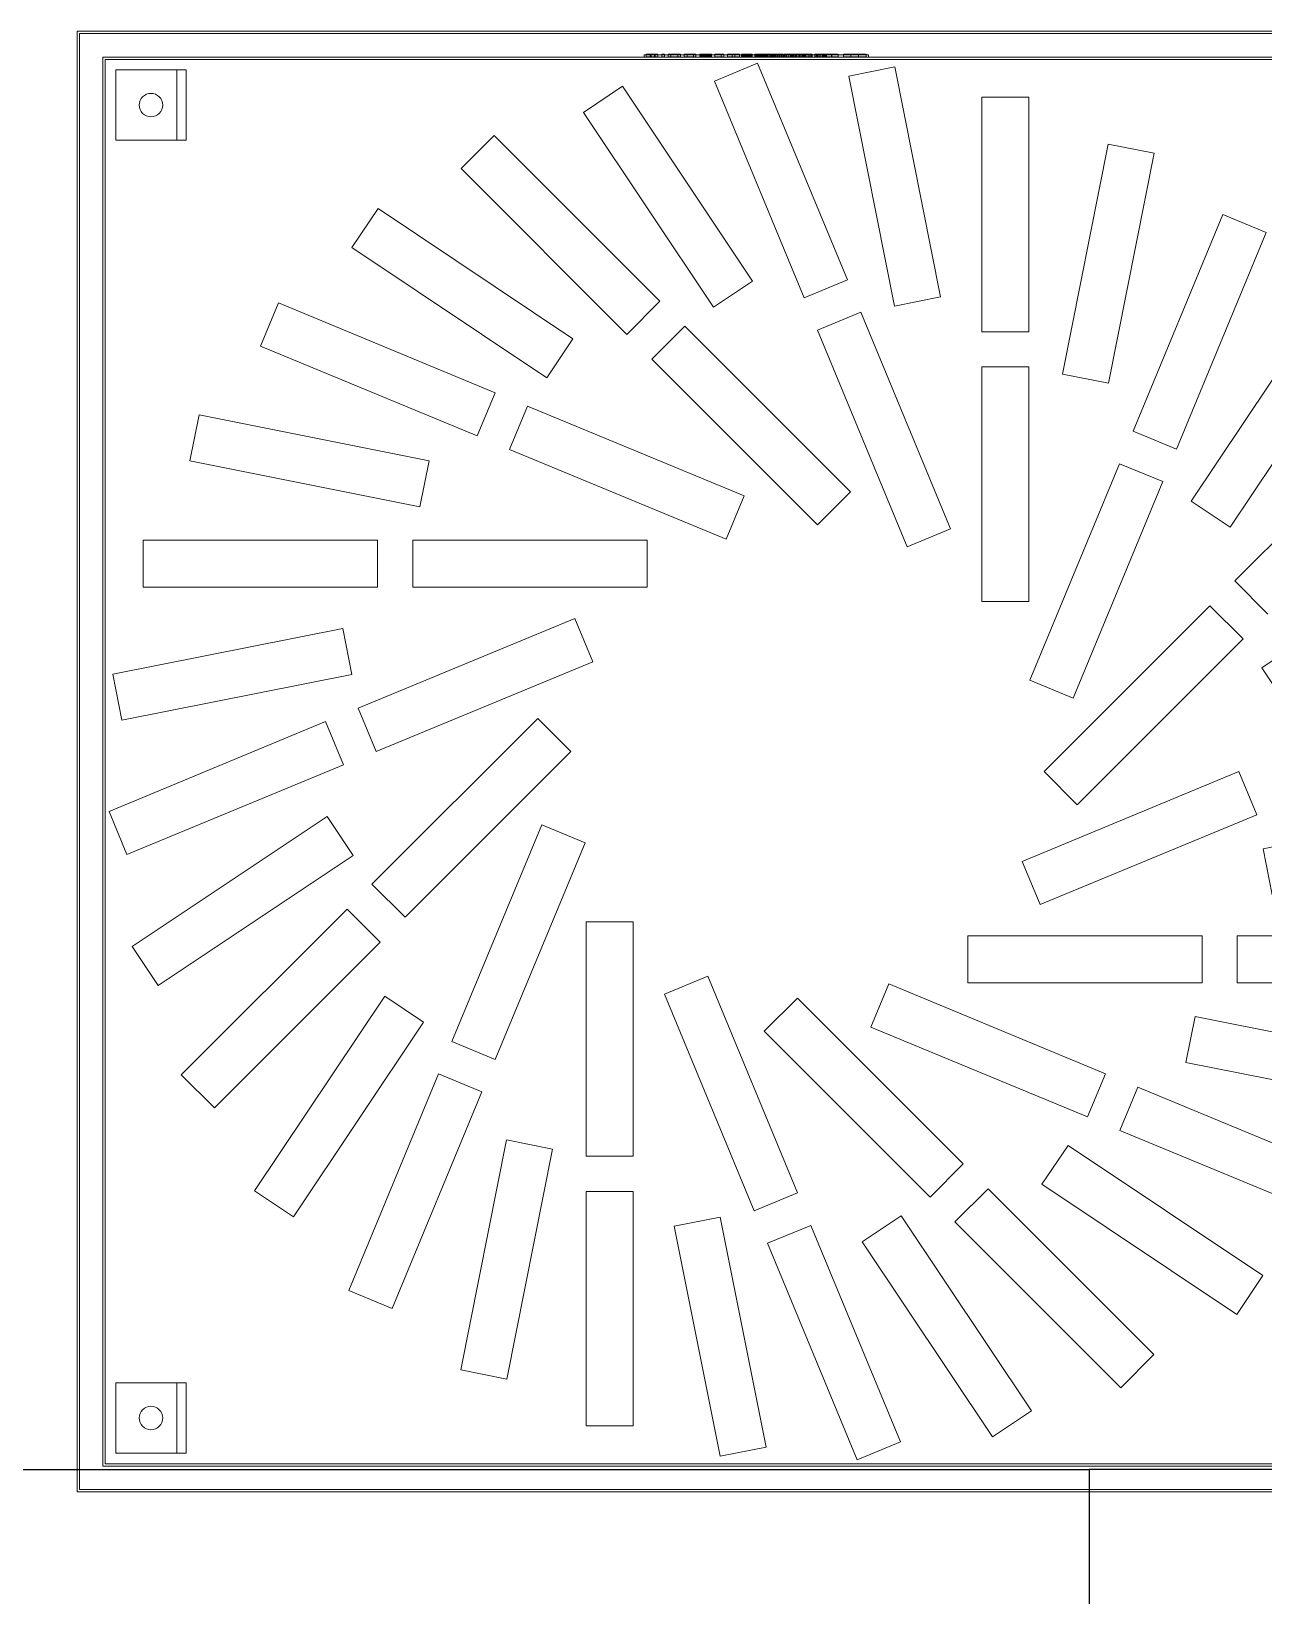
# Model space of a CAD drawing. Header units: inches. Extents: x -772 to 6765, y -813 to 4093.
# Drawn here: x 4879.7 to 4932.3, y 1006.9 to 1073.6 of the extents above; entities that cross this region are included whole.
import ezdxf

# ---------------------------------------------------------------- set-up
doc = ezdxf.new("R2010")
doc.units = ezdxf.units.IN
doc.header["$MEASUREMENT"] = 0
doc.layers.add('MTY-EMIS-KANALI', color=150, linetype='Continuous', lineweight=0)
doc.layers.add('VDI3805_Objects', color=7, linetype='Continuous', lineweight=0)
doc.layers.add('MTY-UFLEME-KANALI', color=20, linetype='Continuous')

# ---------------------------------------------------------------- blocks, each defined once
blk = doc.blocks.new('150_970_03')
at = {"layer": 'VDI3805_Objects', "color": 7}
for p, q in [((-0.0696, 0.3005), (-0.0696, 0.3015)), ((-0.0696, 0.3015), (0.026, 0.3015)), ((0.026, 0.3005), (-0.0696, 0.3005)), ((0.026, 0.3005), (0.026, 0.3015))]:
    blk.add_line(p, q, dxfattribs=at)
at = {"layer": 'VDI3805_Objects', "color": 38}
for p, q in [((-0.06715, 0.3018), (-0.06884, 0.3018)), ((-0.06884, 0.3018), (-0.06884, 0.3006)), ((-0.06884, 0.3018), (-0.0666, 0.3018)), ((-0.06884, 0.3006), (-0.06715, 0.3006)), ((-0.0666, 0.3006), (-0.06884, 0.3006)), ((-0.06527, 0.3018), (-0.06715, 0.3018)), ((-0.06715, 0.3018), (-0.06715, 0.3006)), ((-0.06715, 0.3006), (-0.06527, 0.3006)), ((-0.0666, 0.3018), (-0.0666, 0.3006)), ((-0.065, 0.3018), (-0.06527, 0.3018)), ((-0.06527, 0.3018), (-0.06527, 0.3006)), ((-0.06527, 0.3006), (-0.065, 0.3006)), ((-0.065, 0.3018), (-0.06382, 0.3018)), ((-0.065, 0.3018), (-0.065, 0.3006)), ((-0.06382, 0.3006), (-0.065, 0.3006)), ((-0.06382, 0.3018), (-0.06382, 0.3006)), ((-0.06094, 0.3018), (-0.06214, 0.3018)), ((-0.06214, 0.3006), (-0.06214, 0.3018)), ((-0.06094, 0.3006), (-0.06214, 0.3006)), ((-0.06094, 0.3006), (-0.06094, 0.3018)), ((-0.05834, 0.3018), (-0.05944, 0.3018)), ((-0.05944, 0.3018), (-0.05944, 0.3006)), ((-0.05944, 0.3018), (-0.05833, 0.3018)), ((-0.05944, 0.3006), (-0.05834, 0.3006)), ((-0.05833, 0.3006), (-0.05944, 0.3006)), ((-0.05532, 0.3018), (-0.05834, 0.3018)), ((-0.05834, 0.3018), (-0.05834, 0.3006)), ((-0.05834, 0.3006), (-0.05532, 0.3006)), ((-0.05833, 0.3018), (-0.05833, 0.3006)), ((-0.05833, 0.3018), (-0.05534, 0.3018)), ((-0.05534, 0.3006), (-0.05833, 0.3006)), ((-0.05534, 0.3018), (-0.05534, 0.3006)), ((-0.05534, 0.3018), (-0.05414, 0.3018)), ((-0.05414, 0.3006), (-0.05534, 0.3006)), ((-0.05414, 0.3018), (-0.05532, 0.3018)), ((-0.05532, 0.3018), (-0.05532, 0.3006)), ((-0.05532, 0.3006), (-0.05414, 0.3006)), ((-0.05414, 0.3018), (-0.05414, 0.3006)), ((-0.05134, 0.3018), (-0.05254, 0.3018)), ((-0.05254, 0.3018), (-0.05254, 0.3006)), ((-0.05254, 0.3006), (-0.05134, 0.3006)), ((-0.04864, 0.3018), (-0.05134, 0.3018)), ((-0.05134, 0.3018), (-0.05134, 0.3006)), ((-0.05134, 0.3006), (-0.04864, 0.3006)), ((-0.04864, 0.3018), (-0.04754, 0.3018)), ((-0.04864, 0.3018), (-0.04864, 0.3006)), ((-0.04754, 0.3006), (-0.04864, 0.3006)), ((-0.04754, 0.3018), (-0.04754, 0.3006)), ((-0.04592, 0.3018), (-0.04593, 0.3018)), ((-0.04593, 0.3018), (-0.04593, 0.3006)), ((-0.04593, 0.3018), (-0.04537, 0.3018)), ((-0.04537, 0.3018), (-0.04593, 0.3018)), ((-0.04593, 0.3018), (-0.04593, 0.3006)), ((-0.04593, 0.3018), (-0.04592, 0.3018)), ((-0.04593, 0.3006), (-0.04592, 0.3006)), ((-0.04537, 0.3006), (-0.04593, 0.3006)), ((-0.04593, 0.3006), (-0.04537, 0.3006)), ((-0.04592, 0.3006), (-0.04593, 0.3006)), ((-0.04592, 0.3018), (-0.04559, 0.3018)), ((-0.04558, 0.3018), (-0.04592, 0.3018)), ((-0.04592, 0.3018), (-0.04592, 0.3006)), ((-0.04559, 0.3006), (-0.04592, 0.3006)), ((-0.04592, 0.3006), (-0.04558, 0.3006)), ((-0.04559, 0.3018), (-0.04559, 0.3006)), ((-0.04559, 0.3018), (-0.04532, 0.3018)), ((-0.04532, 0.3006), (-0.04559, 0.3006)), ((-0.04531, 0.3018), (-0.04558, 0.3018)), ((-0.04558, 0.3018), (-0.04558, 0.3006)), ((-0.04558, 0.3006), (-0.04531, 0.3006)), ((-0.04537, 0.3018), (-0.04537, 0.3006)), ((-0.04537, 0.3018), (-0.04477, 0.3018)), ((-0.04477, 0.3018), (-0.04537, 0.3018)), ((-0.04537, 0.3018), (-0.04537, 0.3006)), ((-0.04477, 0.3006), (-0.04537, 0.3006)), ((-0.04537, 0.3006), (-0.04477, 0.3006)), ((-0.04532, 0.3018), (-0.04532, 0.3006)), ((-0.04532, 0.3018), (-0.045, 0.3018)), ((-0.045, 0.3006), (-0.04532, 0.3006)), ((-0.04499, 0.3018), (-0.04531, 0.3018)), ((-0.04531, 0.3018), (-0.04531, 0.3006)), ((-0.04531, 0.3006), (-0.04499, 0.3006)), ((-0.045, 0.3018), (-0.045, 0.3006)), ((-0.045, 0.3018), (-0.04465, 0.3018)), ((-0.04465, 0.3006), (-0.045, 0.3006)), ((-0.04464, 0.3018), (-0.04499, 0.3018)), ((-0.04499, 0.3018), (-0.04499, 0.3006)), ((-0.04499, 0.3006), (-0.04464, 0.3006)), ((-0.04477, 0.3018), (-0.04477, 0.3006)), ((-0.04477, 0.3018), (-0.04415, 0.3018)), ((-0.04415, 0.3018), (-0.04477, 0.3018)), ((-0.04477, 0.3018), (-0.04477, 0.3006)), ((-0.04415, 0.3006), (-0.04477, 0.3006)), ((-0.04477, 0.3006), (-0.04415, 0.3006)), ((-0.04465, 0.3018), (-0.04465, 0.3006)), ((-0.04465, 0.3018), (-0.04428, 0.3018)), ((-0.04428, 0.3006), (-0.04465, 0.3006)), ((-0.04427, 0.3018), (-0.04464, 0.3018)), ((-0.04464, 0.3018), (-0.04464, 0.3006)), ((-0.04464, 0.3006), (-0.04427, 0.3006)), ((-0.04428, 0.3018), (-0.04428, 0.3006)), ((-0.04428, 0.3018), (-0.04392, 0.3018)), ((-0.04392, 0.3006), (-0.04428, 0.3006)), ((-0.04391, 0.3018), (-0.04427, 0.3018)), ((-0.04427, 0.3018), (-0.04427, 0.3006)), ((-0.04427, 0.3006), (-0.04391, 0.3006)), ((-0.04415, 0.3018), (-0.04415, 0.3006)), ((-0.04415, 0.3018), (-0.04353, 0.3018)), ((-0.04353, 0.3018), (-0.04415, 0.3018)), ((-0.04415, 0.3018), (-0.04415, 0.3006)), ((-0.04353, 0.3006), (-0.04415, 0.3006)), ((-0.04415, 0.3006), (-0.04353, 0.3006)), ((-0.04392, 0.3018), (-0.04392, 0.3006)), ((-0.04392, 0.3018), (-0.04356, 0.3018)), ((-0.04356, 0.3006), (-0.04392, 0.3006)), ((-0.04355, 0.3018), (-0.04391, 0.3018)), ((-0.04391, 0.3018), (-0.04391, 0.3006)), ((-0.04391, 0.3006), (-0.04355, 0.3006)), ((-0.04356, 0.3018), (-0.04356, 0.3006)), ((-0.04356, 0.3018), (-0.04323, 0.3018)), ((-0.04323, 0.3006), (-0.04356, 0.3006)), ((-0.04322, 0.3018), (-0.04355, 0.3018)), ((-0.04355, 0.3018), (-0.04355, 0.3006)), ((-0.04355, 0.3006), (-0.04322, 0.3006)), ((-0.04353, 0.3018), (-0.04353, 0.3006)), ((-0.04353, 0.3018), (-0.04294, 0.3018)), ((-0.04294, 0.3018), (-0.04353, 0.3018)), ((-0.04353, 0.3018), (-0.04353, 0.3006)), ((-0.04294, 0.3006), (-0.04353, 0.3006)), ((-0.04353, 0.3006), (-0.04294, 0.3006)), ((-0.04323, 0.3018), (-0.04323, 0.3006)), ((-0.04323, 0.3018), (-0.04294, 0.3018)), ((-0.04294, 0.3006), (-0.04323, 0.3006)), ((-0.04293, 0.3018), (-0.04322, 0.3018)), ((-0.04322, 0.3018), (-0.04322, 0.3006)), ((-0.04322, 0.3006), (-0.04293, 0.3006)), ((-0.04294, 0.3018), (-0.04294, 0.3006)), ((-0.04294, 0.3018), (-0.0427, 0.3018)), ((-0.04294, 0.3018), (-0.04294, 0.3006)), ((-0.04294, 0.3018), (-0.04239, 0.3018)), ((-0.04239, 0.3018), (-0.04294, 0.3018)), ((-0.04294, 0.3018), (-0.04294, 0.3006)), ((-0.0427, 0.3006), (-0.04294, 0.3006)), ((-0.04239, 0.3006), (-0.04294, 0.3006)), ((-0.04294, 0.3006), (-0.04239, 0.3006)), ((-0.0427, 0.3018), (-0.04293, 0.3018)), ((-0.04293, 0.3018), (-0.04293, 0.3006)), ((-0.04293, 0.3006), (-0.0427, 0.3006)), ((-0.0427, 0.3018), (-0.0427, 0.3006)), ((-0.0427, 0.3018), (-0.04253, 0.3018)), ((-0.04252, 0.3018), (-0.0427, 0.3018)), ((-0.0427, 0.3018), (-0.0427, 0.3006)), ((-0.04253, 0.3006), (-0.0427, 0.3006)), ((-0.0427, 0.3006), (-0.04252, 0.3006)), ((-0.04253, 0.3018), (-0.04253, 0.3006)), ((-0.04253, 0.3018), (-0.04241, 0.3018)), ((-0.04241, 0.3006), (-0.04253, 0.3006)), ((-0.04241, 0.3018), (-0.04252, 0.3018)), ((-0.04252, 0.3018), (-0.04252, 0.3006)), ((-0.04252, 0.3006), (-0.04241, 0.3006)), ((-0.04241, 0.3018), (-0.04241, 0.3006)), ((-0.04241, 0.3018), (-0.04238, 0.3018)), ((-0.04238, 0.3018), (-0.04241, 0.3018)), ((-0.04241, 0.3018), (-0.04241, 0.3006)), ((-0.04238, 0.3006), (-0.04241, 0.3006)), ((-0.04241, 0.3006), (-0.04238, 0.3006)), ((-0.04239, 0.3018), (-0.04239, 0.3006)), ((-0.04239, 0.3018), (-0.04191, 0.3018)), ((-0.04191, 0.3018), (-0.04239, 0.3018)), ((-0.04239, 0.3018), (-0.04239, 0.3006)), ((-0.04191, 0.3006), (-0.04239, 0.3006)), ((-0.04239, 0.3006), (-0.04191, 0.3006)), ((-0.04238, 0.3018), (-0.04238, 0.3006)), ((-0.04191, 0.3018), (-0.04191, 0.3006)), ((-0.04191, 0.3018), (-0.04152, 0.3018)), ((-0.04152, 0.3018), (-0.04191, 0.3018)), ((-0.04191, 0.3018), (-0.04191, 0.3006)), ((-0.04152, 0.3006), (-0.04191, 0.3006)), ((-0.04191, 0.3006), (-0.04152, 0.3006)), ((-0.04152, 0.3018), (-0.04152, 0.3006)), ((-0.04152, 0.3018), (-0.04123, 0.3018)), ((-0.04123, 0.3006), (-0.04152, 0.3006)), ((-0.04123, 0.3018), (-0.04123, 0.3006)), ((-0.04123, 0.3018), (-0.04105, 0.3018)), ((-0.04105, 0.3006), (-0.04123, 0.3006)), ((-0.04105, 0.3018), (-0.04105, 0.3006)), ((-0.04105, 0.3018), (-0.04099, 0.3018)), ((-0.04099, 0.3006), (-0.04105, 0.3006)), ((-0.04099, 0.3018), (-0.04099, 0.3006)), ((-0.03944, 0.3018), (-0.03564, 0.3018)), ((-0.03944, 0.3018), (-0.03944, 0.3006)), ((-0.03944, 0.3018), (-0.03674, 0.3018)), ((-0.03564, 0.3006), (-0.03944, 0.3006)), ((-0.03674, 0.3006), (-0.03944, 0.3006)), ((-0.03674, 0.3018), (-0.03674, 0.3006)), ((-0.03564, 0.3018), (-0.03564, 0.3006)), ((-0.02894, 0.3018), (-0.03414, 0.3018)), ((-0.03414, 0.3018), (-0.03414, 0.3006)), ((-0.03414, 0.3018), (-0.03214, 0.3018)), ((-0.03414, 0.3006), (-0.02894, 0.3006)), ((-0.03214, 0.3006), (-0.03414, 0.3006)), ((-0.03214, 0.3018), (-0.03214, 0.3006)), ((-0.03214, 0.3018), (-0.03094, 0.3018)), ((-0.03094, 0.3006), (-0.03214, 0.3006)), ((-0.03094, 0.3018), (-0.03094, 0.3006)), ((-0.03094, 0.3018), (-0.02894, 0.3018)), ((-0.02894, 0.3006), (-0.03094, 0.3006)), ((-0.02894, 0.3018), (-0.02894, 0.3006)), ((-0.02808, 0.3018), (-0.02812, 0.3018)), ((-0.02812, 0.3018), (-0.02812, 0.3006)), ((-0.02812, 0.3006), (-0.02808, 0.3006)), ((-0.02808, 0.3018), (-0.02794, 0.3018)), ((-0.02808, 0.3018), (-0.02808, 0.3006)), ((-0.02794, 0.3006), (-0.02808, 0.3006)), ((-0.02794, 0.3018), (-0.02794, 0.3006)), ((-0.02794, 0.3018), (-0.02773, 0.3018)), ((-0.02773, 0.3006), (-0.02794, 0.3006)), ((-0.02776, 0.3006), (-0.02776, 0.3018)), ((-0.02776, 0.3018), (-0.02772, 0.3018)), ((-0.02772, 0.3006), (-0.02776, 0.3006)), ((-0.02773, 0.3018), (-0.02773, 0.3006)), ((-0.02773, 0.3018), (-0.02745, 0.3018)), ((-0.02745, 0.3006), (-0.02773, 0.3006)), ((-0.02772, 0.3006), (-0.02772, 0.3018)), ((-0.02772, 0.3018), (-0.02761, 0.3018)), ((-0.02761, 0.3006), (-0.02772, 0.3006)), ((-0.02761, 0.3006), (-0.02761, 0.3018)), ((-0.02761, 0.3018), (-0.02743, 0.3018)), ((-0.02743, 0.3006), (-0.02761, 0.3006)), ((-0.02745, 0.3018), (-0.02745, 0.3006)), ((-0.02745, 0.3018), (-0.0271, 0.3018)), ((-0.0271, 0.3006), (-0.02745, 0.3006)), ((-0.02743, 0.3006), (-0.02743, 0.3018)), ((-0.02743, 0.3018), (-0.02719, 0.3018)), ((-0.02719, 0.3006), (-0.02743, 0.3006)), ((-0.02719, 0.3006), (-0.02719, 0.3018)), ((-0.02719, 0.3018), (-0.0269, 0.3018)), ((-0.0269, 0.3006), (-0.02719, 0.3006)), ((-0.0271, 0.3018), (-0.0271, 0.3006)), ((-0.0271, 0.3018), (-0.0267, 0.3018)), ((-0.0267, 0.3006), (-0.0271, 0.3006)), ((-0.02628, 0.3018), (-0.02695, 0.3018)), ((-0.02695, 0.3018), (-0.02695, 0.3006)), ((-0.02695, 0.3018), (-0.0265, 0.3018)), ((-0.02693, 0.3018), (-0.02695, 0.3018)), ((-0.02695, 0.3018), (-0.02694, 0.3018)), ((-0.02695, 0.3018), (-0.02695, 0.3006)), ((-0.02695, 0.3006), (-0.02628, 0.3006)), ((-0.0265, 0.3006), (-0.02695, 0.3006)), ((-0.02694, 0.3006), (-0.02695, 0.3006)), ((-0.02695, 0.3006), (-0.02694, 0.3006)), ((-0.02693, 0.3006), (-0.02695, 0.3006)), ((-0.02694, 0.3018), (-0.0269, 0.3018)), ((-0.02694, 0.3018), (-0.02694, 0.3006)), ((-0.0269, 0.3006), (-0.02694, 0.3006)), ((-0.02687, 0.3018), (-0.02693, 0.3018)), ((-0.02693, 0.3018), (-0.02693, 0.3006)), ((-0.02687, 0.3006), (-0.02693, 0.3006)), ((-0.0269, 0.3006), (-0.0269, 0.3018)), ((-0.0269, 0.3018), (-0.02656, 0.3018)), ((-0.0269, 0.3018), (-0.02684, 0.3018)), ((-0.0269, 0.3018), (-0.0269, 0.3006)), ((-0.02656, 0.3006), (-0.0269, 0.3006)), ((-0.02684, 0.3006), (-0.0269, 0.3006)), ((-0.0268, 0.3018), (-0.02687, 0.3018)), ((-0.02687, 0.3018), (-0.02687, 0.3006)), ((-0.0268, 0.3006), (-0.02687, 0.3006)), ((-0.02674, 0.3018), (-0.02684, 0.3018)), ((-0.02684, 0.3018), (-0.02684, 0.3006)), ((-0.02684, 0.3006), (-0.02674, 0.3006)), ((-0.02669, 0.3018), (-0.0268, 0.3018)), ((-0.0268, 0.3018), (-0.0268, 0.3006)), ((-0.02669, 0.3006), (-0.0268, 0.3006)), ((-0.02663, 0.3018), (-0.02674, 0.3018)), ((-0.02674, 0.3018), (-0.02674, 0.3006)), ((-0.02674, 0.3006), (-0.02663, 0.3006)), ((-0.0267, 0.3018), (-0.0267, 0.3006)), ((-0.0267, 0.3018), (-0.02627, 0.3018)), ((-0.02627, 0.3006), (-0.0267, 0.3006)), ((-0.02657, 0.3018), (-0.02669, 0.3018)), ((-0.02669, 0.3018), (-0.02669, 0.3006)), ((-0.02657, 0.3006), (-0.02669, 0.3006)), ((-0.0265, 0.3018), (-0.02663, 0.3018)), ((-0.02663, 0.3018), (-0.02663, 0.3006)), ((-0.02663, 0.3006), (-0.0265, 0.3006)), ((-0.02643, 0.3018), (-0.02657, 0.3018)), ((-0.02657, 0.3018), (-0.02657, 0.3006)), ((-0.02643, 0.3006), (-0.02657, 0.3006)), ((-0.02656, 0.3006), (-0.02656, 0.3018)), ((-0.02656, 0.3018), (-0.0262, 0.3018)), ((-0.0262, 0.3006), (-0.02656, 0.3006)), ((-0.02653, 0.3006), (-0.02653, 0.3018)), ((-0.02653, 0.3018), (-0.02652, 0.3018)), ((-0.02652, 0.3006), (-0.02653, 0.3006)), ((-0.02652, 0.3006), (-0.02652, 0.3018)), ((-0.02652, 0.3018), (-0.0265, 0.3018)), ((-0.0265, 0.3006), (-0.02652, 0.3006)), ((-0.02635, 0.3018), (-0.0265, 0.3018)), ((-0.0265, 0.3018), (-0.0265, 0.3006)), ((-0.0265, 0.3018), (-0.0265, 0.3006)), ((-0.0265, 0.3018), (-0.02582, 0.3018)), ((-0.0265, 0.3006), (-0.0265, 0.3018)), ((-0.0265, 0.3018), (-0.02647, 0.3018)), ((-0.0265, 0.3006), (-0.02635, 0.3006)), ((-0.02582, 0.3006), (-0.0265, 0.3006)), ((-0.02647, 0.3006), (-0.0265, 0.3006)), ((-0.02647, 0.3006), (-0.02647, 0.3018)), ((-0.02647, 0.3018), (-0.02643, 0.3018)), ((-0.02643, 0.3006), (-0.02647, 0.3006)), ((-0.02628, 0.3018), (-0.02643, 0.3018)), ((-0.02643, 0.3018), (-0.02643, 0.3006)), ((-0.02643, 0.3006), (-0.02643, 0.3018)), ((-0.02643, 0.3018), (-0.02638, 0.3018)), ((-0.02628, 0.3006), (-0.02643, 0.3006)), ((-0.02638, 0.3006), (-0.02643, 0.3006)), ((-0.02638, 0.3006), (-0.02638, 0.3018)), ((-0.02638, 0.3018), (-0.02633, 0.3018)), ((-0.02633, 0.3006), (-0.02638, 0.3006)), ((-0.0262, 0.3018), (-0.02635, 0.3018)), ((-0.02635, 0.3018), (-0.02635, 0.3006)), ((-0.02635, 0.3006), (-0.0262, 0.3006)), ((-0.02633, 0.3006), (-0.02633, 0.3018)), ((-0.02633, 0.3018), (-0.02626, 0.3018)), ((-0.02626, 0.3006), (-0.02633, 0.3006)), ((-0.02628, 0.3018), (-0.02628, 0.3006)), ((-0.02627, 0.3018), (-0.02627, 0.3006)), ((-0.02627, 0.3018), (-0.02582, 0.3018)), ((-0.02582, 0.3006), (-0.02627, 0.3006)), ((-0.02626, 0.3006), (-0.02626, 0.3018)), ((-0.0262, 0.3018), (-0.02626, 0.3018)), ((-0.02626, 0.3006), (-0.0262, 0.3006)), ((-0.0262, 0.3006), (-0.0262, 0.3018)), ((-0.0262, 0.3018), (-0.02582, 0.3018)), ((-0.02492, 0.3018), (-0.0262, 0.3018)), ((-0.0262, 0.3018), (-0.0262, 0.3006)), ((-0.02529, 0.3018), (-0.0262, 0.3018)), ((-0.02582, 0.3006), (-0.0262, 0.3006)), ((-0.0262, 0.3006), (-0.02492, 0.3006)), ((-0.0262, 0.3006), (-0.02529, 0.3006)), ((-0.02582, 0.3006), (-0.02582, 0.3018)), ((-0.02582, 0.3018), (-0.02544, 0.3018)), ((-0.02582, 0.3018), (-0.02537, 0.3018)), ((-0.02582, 0.3018), (-0.02582, 0.3006)), ((-0.02582, 0.3018), (-0.02529, 0.3018)), ((-0.02544, 0.3006), (-0.02582, 0.3006)), ((-0.02537, 0.3006), (-0.02582, 0.3006)), ((-0.02529, 0.3006), (-0.02582, 0.3006)), ((-0.02544, 0.3006), (-0.02544, 0.3018)), ((-0.02544, 0.3018), (-0.02508, 0.3018)), ((-0.02508, 0.3006), (-0.02544, 0.3006)), ((-0.02494, 0.3018), (-0.02537, 0.3018)), ((-0.02537, 0.3018), (-0.02537, 0.3006)), ((-0.02537, 0.3006), (-0.02494, 0.3006)), ((-0.02529, 0.3018), (-0.02529, 0.3006)), ((-0.02529, 0.3018), (-0.02492, 0.3018)), ((-0.02492, 0.3006), (-0.02529, 0.3006)), ((-0.02508, 0.3006), (-0.02508, 0.3018)), ((-0.02508, 0.3018), (-0.02474, 0.3018)), ((-0.02474, 0.3006), (-0.02508, 0.3006)), ((-0.02454, 0.3018), (-0.02494, 0.3018)), ((-0.02494, 0.3018), (-0.02494, 0.3006)), ((-0.02494, 0.3006), (-0.02454, 0.3006)), ((-0.02492, 0.3018), (-0.02492, 0.3006)), ((-0.02474, 0.3006), (-0.02474, 0.3018)), ((-0.02474, 0.3018), (-0.02445, 0.3018)), ((-0.02445, 0.3006), (-0.02474, 0.3006)), ((-0.02419, 0.3018), (-0.02454, 0.3018)), ((-0.02454, 0.3018), (-0.02454, 0.3006)), ((-0.02454, 0.3006), (-0.02419, 0.3006)), ((-0.02445, 0.3006), (-0.02445, 0.3018)), ((-0.02445, 0.3018), (-0.02421, 0.3018)), ((-0.02421, 0.3006), (-0.02445, 0.3006)), ((-0.02421, 0.3006), (-0.02421, 0.3018)), ((-0.02421, 0.3018), (-0.02403, 0.3018)), ((-0.02403, 0.3006), (-0.02421, 0.3006)), ((-0.02391, 0.3018), (-0.02419, 0.3018)), ((-0.02419, 0.3018), (-0.02419, 0.3006)), ((-0.02419, 0.3006), (-0.02391, 0.3006)), ((-0.02403, 0.3006), (-0.02403, 0.3018)), ((-0.02403, 0.3018), (-0.02392, 0.3018)), ((-0.02392, 0.3006), (-0.02403, 0.3006)), ((-0.02392, 0.3006), (-0.02392, 0.3018)), ((-0.02388, 0.3018), (-0.02392, 0.3018)), ((-0.02392, 0.3006), (-0.02388, 0.3006)), ((-0.02391, 0.3018), (-0.0237, 0.3018)), ((-0.02391, 0.3018), (-0.02391, 0.3006)), ((-0.0237, 0.3006), (-0.02391, 0.3006)), ((-0.02388, 0.3006), (-0.02388, 0.3018)), ((-0.0237, 0.3018), (-0.0237, 0.3006)), ((-0.0237, 0.3018), (-0.02356, 0.3018)), ((-0.02356, 0.3006), (-0.0237, 0.3006)), ((-0.02356, 0.3018), (-0.02356, 0.3006)), ((-0.02356, 0.3018), (-0.02352, 0.3018)), ((-0.02352, 0.3006), (-0.02356, 0.3006)), ((-0.02352, 0.3018), (-0.02352, 0.3006)), ((-0.02205, 0.3018), (-0.0224, 0.3018)), ((-0.0224, 0.3018), (-0.0224, 0.3006)), ((-0.0224, 0.3018), (-0.01929, 0.3018)), ((-0.0224, 0.3006), (-0.02205, 0.3006)), ((-0.01929, 0.3006), (-0.0224, 0.3006)), ((-0.01894, 0.3018), (-0.02205, 0.3018)), ((-0.02205, 0.3018), (-0.02205, 0.3006)), ((-0.02205, 0.3006), (-0.01894, 0.3006)), ((-0.01881, 0.3018), (-0.02192, 0.3018)), ((-0.02192, 0.3018), (-0.02192, 0.3006)), ((-0.02192, 0.3018), (-0.01351, 0.3018)), ((-0.02192, 0.3006), (-0.01881, 0.3006)), ((-0.01351, 0.3006), (-0.02192, 0.3006)), ((-0.02119, 0.3018), (-0.02155, 0.3018)), ((-0.02155, 0.3018), (-0.02155, 0.3006)), ((-0.02155, 0.3018), (-0.01844, 0.3018)), ((-0.02155, 0.3006), (-0.02119, 0.3006)), ((-0.01844, 0.3006), (-0.02155, 0.3006)), ((-0.01808, 0.3018), (-0.02119, 0.3018)), ((-0.02119, 0.3018), (-0.02119, 0.3006)), ((-0.02119, 0.3006), (-0.01808, 0.3006)), ((-0.02035, 0.3018), (-0.0207, 0.3018)), ((-0.0207, 0.3018), (-0.0207, 0.3006)), ((-0.0207, 0.3018), (-0.01759, 0.3018)), ((-0.0207, 0.3006), (-0.02035, 0.3006)), ((-0.01759, 0.3006), (-0.0207, 0.3006)), ((-0.01724, 0.3018), (-0.02035, 0.3018)), ((-0.02035, 0.3018), (-0.02035, 0.3006)), ((-0.02035, 0.3006), (-0.01724, 0.3006)), ((-0.01949, 0.3018), (-0.01984, 0.3018)), ((-0.01984, 0.3018), (-0.01984, 0.3006)), ((-0.01984, 0.3018), (-0.01673, 0.3018)), ((-0.01984, 0.3006), (-0.01949, 0.3006)), ((-0.01673, 0.3006), (-0.01984, 0.3006)), ((-0.01708, 0.3018), (-0.01949, 0.3018)), ((-0.01949, 0.3018), (-0.01949, 0.3006)), ((-0.01949, 0.3006), (-0.01708, 0.3006)), ((-0.01929, 0.3018), (-0.01929, 0.3006)), ((-0.01929, 0.3018), (-0.01894, 0.3018)), ((-0.01894, 0.3006), (-0.01929, 0.3006)), ((-0.01864, 0.3018), (-0.01899, 0.3018)), ((-0.01899, 0.3018), (-0.01899, 0.3006)), ((-0.01899, 0.3018), (-0.01758, 0.3018)), ((-0.01899, 0.3006), (-0.01864, 0.3006)), ((-0.01758, 0.3006), (-0.01899, 0.3006)), ((-0.01894, 0.3018), (-0.01894, 0.3006)), ((-0.0104, 0.3018), (-0.01881, 0.3018)), ((-0.01881, 0.3018), (-0.01881, 0.3006)), ((-0.01881, 0.3006), (-0.0104, 0.3006)), ((-0.01793, 0.3018), (-0.01864, 0.3018)), ((-0.01864, 0.3018), (-0.01864, 0.3006)), ((-0.01864, 0.3006), (-0.01793, 0.3006)), ((-0.01844, 0.3018), (-0.01844, 0.3006)), ((-0.01844, 0.3018), (-0.01808, 0.3018)), ((-0.01808, 0.3006), (-0.01844, 0.3006)), ((-0.01808, 0.3018), (-0.01808, 0.3006)), ((-0.01758, 0.3018), (-0.01793, 0.3018)), ((-0.01793, 0.3018), (-0.01793, 0.3006)), ((-0.01793, 0.3006), (-0.01758, 0.3006)), ((-0.01759, 0.3018), (-0.01759, 0.3006)), ((-0.01759, 0.3018), (-0.01724, 0.3018)), ((-0.01724, 0.3006), (-0.01759, 0.3006)), ((-0.01758, 0.3018), (-0.01758, 0.3006)), ((-0.01724, 0.3018), (-0.01724, 0.3006)), ((-0.01673, 0.3018), (-0.01708, 0.3018)), ((-0.01708, 0.3018), (-0.01708, 0.3006)), ((-0.01708, 0.3006), (-0.01673, 0.3006)), ((-0.01673, 0.3018), (-0.01673, 0.3006)), ((-0.01604, 0.3018), (-0.01293, 0.3018)), ((-0.01569, 0.3018), (-0.01604, 0.3018)), ((-0.01604, 0.3018), (-0.01604, 0.3006)), ((-0.01293, 0.3006), (-0.01604, 0.3006)), ((-0.01604, 0.3006), (-0.01569, 0.3006)), ((-0.01344, 0.3018), (-0.0157, 0.3018)), ((-0.0157, 0.3018), (-0.0157, 0.3006)), ((-0.0157, 0.3018), (-0.01535, 0.3018)), ((-0.0157, 0.3006), (-0.01344, 0.3006)), ((-0.01535, 0.3006), (-0.0157, 0.3006)), ((-0.01258, 0.3018), (-0.01569, 0.3018)), ((-0.01569, 0.3018), (-0.01569, 0.3006)), ((-0.01569, 0.3006), (-0.01258, 0.3006)), ((-0.01535, 0.3018), (-0.01379, 0.3018)), ((-0.01535, 0.3018), (-0.01535, 0.3006)), ((-0.01379, 0.3006), (-0.01535, 0.3006)), ((-0.0152, 0.3018), (-0.01208, 0.3018)), ((-0.01485, 0.3018), (-0.0152, 0.3018)), ((-0.0152, 0.3018), (-0.0152, 0.3006)), ((-0.01208, 0.3006), (-0.0152, 0.3006)), ((-0.0152, 0.3006), (-0.01485, 0.3006)), ((-0.01428, 0.3018), (-0.01485, 0.3018)), ((-0.01485, 0.3018), (-0.01485, 0.3006)), ((-0.01485, 0.3018), (-0.01457, 0.3018)), ((-0.01173, 0.3018), (-0.01485, 0.3018)), ((-0.01485, 0.3018), (-0.01485, 0.3006)), ((-0.01485, 0.3006), (-0.01428, 0.3006)), ((-0.01457, 0.3006), (-0.01485, 0.3006)), ((-0.01485, 0.3006), (-0.01173, 0.3006)), ((-0.01457, 0.3018), (-0.01457, 0.3006)), ((-0.01457, 0.3018), (-0.01428, 0.3018)), ((-0.01428, 0.3006), (-0.01457, 0.3006)), ((-0.01434, 0.3018), (-0.01123, 0.3018)), ((-0.01399, 0.3018), (-0.01434, 0.3018)), ((-0.01434, 0.3018), (-0.01434, 0.3006)), ((-0.01123, 0.3006), (-0.01434, 0.3006)), ((-0.01434, 0.3006), (-0.01399, 0.3006)), ((-0.01428, 0.3018), (-0.01428, 0.3006)), ((-0.01088, 0.3018), (-0.01399, 0.3018)), ((-0.01399, 0.3018), (-0.01399, 0.3006)), ((-0.01399, 0.3006), (-0.01088, 0.3006)), ((-0.01379, 0.3018), (-0.01379, 0.3006)), ((-0.01379, 0.3018), (-0.01344, 0.3018)), ((-0.01344, 0.3006), (-0.01379, 0.3006)), ((-0.01351, 0.3018), (-0.0104, 0.3018)), ((-0.01351, 0.3018), (-0.01351, 0.3006)), ((-0.0104, 0.3006), (-0.01351, 0.3006)), ((-0.01344, 0.3018), (-0.01344, 0.3006)), ((-0.01293, 0.3018), (-0.01293, 0.3006)), ((-0.01293, 0.3018), (-0.01258, 0.3018)), ((-0.01258, 0.3006), (-0.01293, 0.3006)), ((-0.01258, 0.3018), (-0.01258, 0.3006)), ((-0.01208, 0.3018), (-0.01208, 0.3006)), ((-0.01208, 0.3018), (-0.01173, 0.3018)), ((-0.01173, 0.3006), (-0.01208, 0.3006)), ((-0.01173, 0.3018), (-0.01173, 0.3006)), ((-0.01123, 0.3018), (-0.01123, 0.3006)), ((-0.01123, 0.3018), (-0.01088, 0.3018)), ((-0.01088, 0.3006), (-0.01123, 0.3006)), ((-0.01088, 0.3018), (-0.01088, 0.3006)), ((-0.0104, 0.3018), (-0.0104, 0.3006)), ((-0.00988, 0.3018), (-0.01, 0.3018)), ((-0.01, 0.3018), (-0.01, 0.3006)), ((-0.00988, 0.3006), (-0.01, 0.3006)), ((-0.00954, 0.3018), (-0.00988, 0.3018)), ((-0.00988, 0.3018), (-0.00988, 0.3006)), ((-0.00988, 0.3006), (-0.00954, 0.3006)), ((-0.00899, 0.3018), (-0.00954, 0.3018)), ((-0.00954, 0.3018), (-0.00954, 0.3006)), ((-0.00954, 0.3006), (-0.00899, 0.3006)), ((-0.00824, 0.3018), (-0.00899, 0.3018)), ((-0.00899, 0.3018), (-0.00899, 0.3006)), ((-0.00899, 0.3006), (-0.00824, 0.3006)), ((-0.00733, 0.3018), (-0.00824, 0.3018)), ((-0.00824, 0.3018), (-0.00824, 0.3006)), ((-0.00824, 0.3006), (-0.00733, 0.3006)), ((-0.0063, 0.3018), (-0.00733, 0.3018)), ((-0.00733, 0.3018), (-0.00733, 0.3006)), ((-0.00733, 0.3006), (-0.0063, 0.3006)), ((-0.00724, 0.3018), (-0.0073, 0.3018)), ((-0.0073, 0.3006), (-0.0073, 0.3018)), ((-0.0073, 0.3006), (-0.00724, 0.3006)), ((-0.00724, 0.3006), (-0.00724, 0.3018)), ((-0.00705, 0.3018), (-0.00724, 0.3018)), ((-0.00724, 0.3006), (-0.00705, 0.3006)), ((-0.00705, 0.3006), (-0.00705, 0.3018)), ((-0.00674, 0.3018), (-0.00705, 0.3018)), ((-0.00705, 0.3006), (-0.00674, 0.3006)), ((-0.00674, 0.3006), (-0.00674, 0.3018)), ((-0.00633, 0.3018), (-0.00674, 0.3018)), ((-0.00674, 0.3006), (-0.00633, 0.3006)), ((-0.00633, 0.3006), (-0.00633, 0.3018)), ((-0.00583, 0.3018), (-0.00633, 0.3018)), ((-0.00633, 0.3006), (-0.00583, 0.3006)), ((-0.00517, 0.3018), (-0.0063, 0.3018)), ((-0.0063, 0.3018), (-0.0063, 0.3006)), ((-0.0063, 0.3006), (-0.00517, 0.3006)), ((-0.00583, 0.3006), (-0.00583, 0.3018)), ((-0.00526, 0.3018), (-0.00583, 0.3018)), ((-0.00583, 0.3006), (-0.00526, 0.3006)), ((-0.00464, 0.3018), (-0.00526, 0.3018)), ((-0.00526, 0.3006), (-0.00526, 0.3018)), ((-0.00526, 0.3006), (-0.00464, 0.3006)), ((-0.004, 0.3018), (-0.00517, 0.3018)), ((-0.00517, 0.3018), (-0.00517, 0.3006)), ((-0.00517, 0.3006), (-0.004, 0.3006)), ((-0.00464, 0.3006), (-0.00464, 0.3018)), ((-0.004, 0.3018), (-0.00464, 0.3018)), ((-0.00464, 0.3006), (-0.004, 0.3006)), ((-0.00283, 0.3018), (-0.004, 0.3018)), ((-0.004, 0.3018), (-0.004, 0.3006)), ((-0.00336, 0.3018), (-0.004, 0.3018)), ((-0.004, 0.3006), (-0.00283, 0.3006)), ((-0.004, 0.3006), (-0.00336, 0.3006)), ((-0.00336, 0.3006), (-0.00336, 0.3018)), ((-0.00274, 0.3018), (-0.00336, 0.3018)), ((-0.00336, 0.3006), (-0.00274, 0.3006)), ((-0.0017, 0.3018), (-0.00283, 0.3018)), ((-0.00283, 0.3018), (-0.00283, 0.3006)), ((-0.00283, 0.3006), (-0.0017, 0.3006)), ((-0.00274, 0.3006), (-0.00274, 0.3018)), ((-0.00217, 0.3018), (-0.00274, 0.3018)), ((-0.00274, 0.3006), (-0.00217, 0.3006)), ((-0.00217, 0.3006), (-0.00217, 0.3018)), ((-0.00167, 0.3018), (-0.00217, 0.3018)), ((-0.00217, 0.3006), (-0.00167, 0.3006)), ((-0.00067, 0.3018), (-0.0017, 0.3018)), ((-0.0017, 0.3018), (-0.0017, 0.3006)), ((-0.00067, 0.3006), (-0.0017, 0.3006)), ((-0.00167, 0.3006), (-0.00167, 0.3018)), ((-0.00126, 0.3018), (-0.00167, 0.3018)), ((-0.00167, 0.3006), (-0.00126, 0.3006)), ((-0.00126, 0.3006), (-0.00126, 0.3018)), ((-0.00095, 0.3018), (-0.00126, 0.3018)), ((-0.00126, 0.3006), (-0.00095, 0.3006)), ((-0.00095, 0.3006), (-0.00095, 0.3018)), ((-0.00076, 0.3018), (-0.00095, 0.3018)), ((-0.00095, 0.3006), (-0.00076, 0.3006)), ((-0.0007, 0.3018), (-0.00076, 0.3018)), ((-0.00076, 0.3006), (-0.00076, 0.3018)), ((-0.00076, 0.3006), (-0.0007, 0.3006)), ((-0.0007, 0.3006), (-0.0007, 0.3018)), ((0.00024, 0.3018), (-0.00067, 0.3018)), ((-0.00067, 0.3018), (-0.00067, 0.3006)), ((0.00024, 0.3006), (-0.00067, 0.3006)), ((0.00099, 0.3018), (0.00024, 0.3018)), ((0.00024, 0.3018), (0.00024, 0.3006)), ((0.00099, 0.3006), (0.00024, 0.3006)), ((0.00154, 0.3018), (0.00099, 0.3018)), ((0.00099, 0.3018), (0.00099, 0.3006)), ((0.00154, 0.3006), (0.00099, 0.3006)), ((0.00188, 0.3018), (0.00154, 0.3018)), ((0.00154, 0.3018), (0.00154, 0.3006)), ((0.00188, 0.3006), (0.00154, 0.3006)), ((0.002, 0.3018), (0.00188, 0.3018)), ((0.00188, 0.3018), (0.00188, 0.3006)), ((0.002, 0.3006), (0.00188, 0.3006)), ((0.002, 0.3018), (0.002, 0.3006)), ((0.00572, 0.3018), (0.0031, 0.3018)), ((0.0031, 0.3018), (0.0031, 0.3006)), ((0.0031, 0.3018), (0.00716, 0.3018)), ((0.0031, 0.3006), (0.00572, 0.3006)), ((0.00716, 0.3006), (0.0031, 0.3006)), ((0.00372, 0.3018), (0.00382, 0.3018)), ((0.00372, 0.3018), (0.0038, 0.3018)), ((0.00372, 0.3018), (0.00372, 0.3006)), ((0.00382, 0.3006), (0.00372, 0.3006)), ((0.0038, 0.3006), (0.00372, 0.3006)), ((0.0038, 0.3018), (0.00405, 0.3018)), ((0.0038, 0.3018), (0.0038, 0.3006)), ((0.00405, 0.3006), (0.0038, 0.3006)), ((0.00382, 0.3018), (0.00382, 0.3006)), ((0.00382, 0.3018), (0.00407, 0.3018)), ((0.00407, 0.3006), (0.00382, 0.3006)), ((0.00405, 0.3018), (0.00445, 0.3018)), ((0.00405, 0.3018), (0.00405, 0.3006)), ((0.00445, 0.3006), (0.00405, 0.3006)), ((0.00407, 0.3018), (0.00407, 0.3006)), ((0.00407, 0.3018), (0.00449, 0.3018)), ((0.00449, 0.3006), (0.00407, 0.3006)), ((0.00445, 0.3018), (0.005, 0.3018)), ((0.00445, 0.3018), (0.00445, 0.3006)), ((0.005, 0.3006), (0.00445, 0.3006)), ((0.00449, 0.3018), (0.00449, 0.3006)), ((0.00449, 0.3018), (0.00504, 0.3018)), ((0.00504, 0.3006), (0.00449, 0.3006)), ((0.005, 0.3018), (0.00566, 0.3018)), ((0.005, 0.3018), (0.005, 0.3006)), ((0.00566, 0.3006), (0.005, 0.3006)), ((0.00504, 0.3018), (0.00504, 0.3006)), ((0.00504, 0.3018), (0.00572, 0.3018)), ((0.00572, 0.3006), (0.00504, 0.3006)), ((0.00642, 0.3018), (0.00566, 0.3018)), ((0.00566, 0.3018), (0.00566, 0.3006)), ((0.00566, 0.3006), (0.00642, 0.3006)), ((0.00572, 0.3018), (0.00572, 0.3006)), ((0.00725, 0.3018), (0.00642, 0.3018)), ((0.00642, 0.3018), (0.00642, 0.3006)), ((0.00642, 0.3006), (0.00725, 0.3006)), ((0.0065, 0.3006), (0.0065, 0.3018)), ((0.0065, 0.3018), (0.00653, 0.3018)), ((0.00653, 0.3006), (0.0065, 0.3006)), ((0.00653, 0.3006), (0.00653, 0.3018)), ((0.00653, 0.3018), (0.00662, 0.3018)), ((0.00662, 0.3006), (0.00653, 0.3006)), ((0.00662, 0.3006), (0.00662, 0.3018)), ((0.00662, 0.3018), (0.00677, 0.3018)), ((0.00677, 0.3006), (0.00662, 0.3006)), ((0.00697, 0.3018), (0.00677, 0.3018)), ((0.00677, 0.3006), (0.00677, 0.3018)), ((0.00677, 0.3006), (0.00697, 0.3006)), ((0.00697, 0.3006), (0.00697, 0.3018)), ((0.00721, 0.3018), (0.00697, 0.3018)), ((0.00697, 0.3006), (0.00721, 0.3006)), ((0.00716, 0.3018), (0.00716, 0.3006)), ((0.00716, 0.3018), (0.0103, 0.3018)), ((0.0103, 0.3006), (0.00716, 0.3006)), ((0.00721, 0.3006), (0.00721, 0.3018)), ((0.00749, 0.3018), (0.00721, 0.3018)), ((0.00721, 0.3006), (0.00749, 0.3006)), ((0.0081, 0.3018), (0.00725, 0.3018)), ((0.00725, 0.3018), (0.00725, 0.3006)), ((0.00725, 0.3006), (0.0081, 0.3006)), ((0.00749, 0.3006), (0.00749, 0.3018)), ((0.00779, 0.3018), (0.00749, 0.3018)), ((0.00749, 0.3006), (0.00779, 0.3006)), ((0.00779, 0.3006), (0.00779, 0.3018)), ((0.0081, 0.3018), (0.00779, 0.3018)), ((0.00779, 0.3006), (0.0081, 0.3006)), ((0.0131, 0.3018), (0.0081, 0.3018)), ((0.0081, 0.3018), (0.0081, 0.3006)), ((0.0081, 0.3006), (0.0081, 0.3018)), ((0.0081, 0.3018), (0.0104, 0.3018)), ((0.0081, 0.3006), (0.0131, 0.3006)), ((0.0104, 0.3006), (0.0081, 0.3006)), ((0.0103, 0.3018), (0.0131, 0.3018)), ((0.0103, 0.3018), (0.0103, 0.3006)), ((0.0131, 0.3006), (0.0103, 0.3006)), ((0.0104, 0.3006), (0.0104, 0.3018)), ((0.0131, 0.3018), (0.0131, 0.3006)), ((0.025, 0.3018), (0.0153, 0.3018)), ((0.0153, 0.3018), (0.0153, 0.3006)), ((0.0153, 0.3018), (0.0185, 0.3018)), ((0.0153, 0.3006), (0.025, 0.3006)), ((0.0185, 0.3006), (0.0153, 0.3006)), ((0.0185, 0.3018), (0.0218, 0.3018)), ((0.0185, 0.3018), (0.0185, 0.3006)), ((0.0218, 0.3006), (0.0185, 0.3006)), ((0.0218, 0.3018), (0.0218, 0.3006)), ((0.0218, 0.3018), (0.025, 0.3018)), ((0.025, 0.3006), (0.0218, 0.3006)), ((0.025, 0.3018), (0.025, 0.3006))]:
    blk.add_line(p, q, dxfattribs=at)
blk = doc.blocks.new('70003_970_03')
at = {"layer": 'VDI3805_Objects', "color": 7}
for p, q in [((0.3115, 0.3115), (-0.3115, 0.3115)), ((-0.3115, 0.3115), (-0.3115, -0.3115)), ((-0.03971, 0.29023), (-0.02124, 0.29788)), ((-0.02124, 0.29788), (0.01703, 0.20549)), ((0.01767, 0.2924), (0.03729, 0.2963)), ((0.03729, 0.2963), (0.0568, 0.19822)), ((-0.09557, 0.2769), (-0.07894, 0.28802)), ((-0.07894, 0.28802), (-0.02338, 0.20487)), ((-0.00145, 0.19784), (-0.03971, 0.29023)), ((0.03718, 0.19432), (0.01767, 0.2924)), ((0.07437, 0.28333), (0.09438, 0.28333)), ((0.07437, 0.18333), (0.07437, 0.28333)), ((0.09438, 0.18333), (0.09438, 0.28333)), ((-0.04001, 0.19376), (-0.09557, 0.2769)), ((-0.14776, 0.25294), (-0.13361, 0.26708)), ((-0.13361, 0.26708), (-0.0629, 0.19637)), ((0.10871, 0.1653), (0.12822, 0.26338)), ((0.12822, 0.26338), (0.14784, 0.25948)), ((0.14784, 0.25948), (0.12833, 0.1614)), ((-0.07705, 0.18223), (-0.14776, 0.25294)), ((-0.19426, 0.21925), (-0.18315, 0.23588)), ((-0.18315, 0.23588), (-0.1, 0.18032)), ((0.13887, 0.14092), (0.17714, 0.2333)), ((0.17714, 0.2333), (0.19562, 0.22565)), ((0.19562, 0.22565), (0.15735, 0.13326)), ((-0.11112, 0.1637), (-0.19426, 0.21925)), ((-0.02338, 0.20487), (-0.04001, 0.19376)), ((0.01703, 0.20549), (-0.00145, 0.19784)), ((-0.2333, 0.17714), (-0.22565, 0.19562)), ((-0.22565, 0.19562), (-0.13326, 0.15735)), ((-0.0629, 0.19637), (-0.07705, 0.18223)), ((0.0568, 0.19822), (0.03718, 0.19432)), ((0.1637, 0.11112), (0.21925, 0.19426)), ((0.0043, 0.18398), (0.02277, 0.19163)), ((0.02277, 0.19163), (0.06104, 0.09925)), ((-0.1, 0.18032), (-0.11112, 0.1637)), ((-0.06644, 0.17162), (-0.0523, 0.18576)), ((-0.0523, 0.18576), (0.01841, 0.11505)), ((0.04256, 0.09159), (0.0043, 0.18398)), ((0.07437, 0.18333), (0.09438, 0.18333)), ((0.23588, 0.18315), (0.18032, 0.1)), ((-0.14092, 0.13887), (-0.2333, 0.17714)), ((0.00427, 0.10091), (-0.06644, 0.17162)), ((0.07437, 0.16833), (0.09438, 0.16833)), ((0.07437, 0.06833), (0.07437, 0.16833)), ((0.09438, 0.06833), (0.09438, 0.16833)), ((0.12833, 0.1614), (0.10871, 0.1653)), ((-0.13326, 0.15735), (-0.14092, 0.13887)), ((-0.26338, 0.12822), (-0.25948, 0.14784)), ((-0.25948, 0.14784), (-0.1614, 0.12833)), ((-0.12706, 0.13313), (-0.1194, 0.15161)), ((-0.1194, 0.15161), (-0.02702, 0.11334)), ((0.18223, 0.07705), (0.25294, 0.14776)), ((0.15735, 0.13326), (0.13887, 0.14092)), ((-0.1653, 0.10871), (-0.26338, 0.12822)), ((-0.1614, 0.12833), (-0.1653, 0.10871)), ((-0.03467, 0.09486), (-0.12706, 0.13313)), ((0.09486, 0.03467), (0.13313, 0.12706)), ((0.13313, 0.12706), (0.15161, 0.1194)), ((0.01841, 0.11505), (0.00427, 0.10091)), ((0.15161, 0.1194), (0.11334, 0.02702)), ((-0.02702, 0.11334), (-0.03467, 0.09486)), ((0.18032, 0.1), (0.1637, 0.11112)), ((-0.28333, 0.07437), (-0.28333, 0.09438)), ((-0.28333, 0.09438), (-0.18333, 0.09438)), ((-0.18333, 0.07437), (-0.18333, 0.09438)), ((-0.16833, 0.09438), (-0.06833, 0.09438)), ((-0.16833, 0.07437), (-0.16833, 0.09438)), ((-0.06833, 0.07437), (-0.06833, 0.09438)), ((0.06104, 0.09925), (0.04256, 0.09159)), ((0.19376, 0.04001), (0.2769, 0.09557)), ((-0.28333, 0.07437), (-0.18333, 0.07437)), ((-0.16833, 0.07437), (-0.06833, 0.07437)), ((0.19637, 0.0629), (0.18223, 0.07705)), ((0.07437, 0.06833), (0.09438, 0.06833)), ((-0.19163, 0.02277), (-0.09925, 0.06104)), ((-0.09925, 0.06104), (-0.09159, 0.04256)), ((0.10091, -0.00427), (0.17162, 0.06644)), ((0.17162, 0.06644), (0.18576, 0.0523)), ((-0.2963, 0.03729), (-0.19822, 0.0568)), ((-0.19822, 0.0568), (-0.19432, 0.03718)), ((0.18576, 0.0523), (0.11505, -0.01841)), ((-0.09159, 0.04256), (-0.18398, 0.0043)), ((-0.2924, 0.01767), (-0.2963, 0.03729)), ((-0.19432, 0.03718), (-0.2924, 0.01767)), ((0.11334, 0.02702), (0.09486, 0.03467)), ((0.20487, 0.02338), (0.19376, 0.04001)), ((-0.18398, 0.0043), (-0.19163, 0.02277)), ((-0.29788, -0.02124), (-0.20549, 0.01703)), ((-0.20549, 0.01703), (-0.19784, -0.00145)), ((-0.18576, -0.0523), (-0.11505, 0.01841)), ((-0.11505, 0.01841), (-0.10091, 0.00427)), ((-0.10091, 0.00427), (-0.17162, -0.06644)), ((-0.19784, -0.00145), (-0.29023, -0.03971)), ((0.09159, -0.04256), (0.18398, -0.0043)), ((0.11505, -0.01841), (0.10091, -0.00427)), ((0.18398, -0.0043), (0.19163, -0.02277)), ((0.19432, -0.03718), (0.2924, -0.01767)), ((-0.29023, -0.03971), (-0.29788, -0.02124)), ((-0.28802, -0.07894), (-0.20487, -0.02338)), ((-0.20487, -0.02338), (-0.19376, -0.04001)), ((0.19163, -0.02277), (0.09925, -0.06104)), ((-0.15161, -0.1194), (-0.11334, -0.02702)), ((-0.11334, -0.02702), (-0.09486, -0.03467)), ((-0.19376, -0.04001), (-0.2769, -0.09557)), ((-0.09486, -0.03467), (-0.13313, -0.12706)), ((0.19822, -0.0568), (0.19432, -0.03718)), ((0.09925, -0.06104), (0.09159, -0.04256)), ((-0.17162, -0.06644), (-0.18576, -0.0523)), ((-0.26708, -0.13361), (-0.19637, -0.0629)), ((-0.19637, -0.0629), (-0.18223, -0.07705)), ((-0.09438, -0.16833), (-0.09438, -0.06833)), ((-0.09438, -0.06833), (-0.07437, -0.06833)), ((-0.07437, -0.16833), (-0.07437, -0.06833)), ((-0.2769, -0.09557), (-0.28802, -0.07894)), ((-0.18223, -0.07705), (-0.25294, -0.14776)), ((0.06833, -0.07437), (0.16833, -0.07437)), ((0.06833, -0.09438), (0.06833, -0.07437)), ((0.16833, -0.09438), (0.16833, -0.07437)), ((0.18333, -0.07437), (0.28333, -0.07437)), ((0.18333, -0.09438), (0.18333, -0.07437)), ((-0.06104, -0.09925), (-0.04256, -0.09159)), ((-0.04256, -0.09159), (-0.0043, -0.18398)), ((-0.23588, -0.18315), (-0.18032, -0.1)), ((-0.18032, -0.1), (-0.1637, -0.11112)), ((-0.02277, -0.19163), (-0.06104, -0.09925)), ((0.02702, -0.11334), (0.03467, -0.09486)), ((0.03467, -0.09486), (0.12706, -0.13313)), ((0.06833, -0.09438), (0.16833, -0.09438)), ((0.18333, -0.09438), (0.28333, -0.09438)), ((-0.01841, -0.11505), (-0.00427, -0.10091)), ((-0.00427, -0.10091), (0.06644, -0.17162)), ((-0.1637, -0.11112), (-0.21925, -0.19426)), ((0.1194, -0.15161), (0.02702, -0.11334)), ((0.1614, -0.12833), (0.1653, -0.10871)), ((0.1653, -0.10871), (0.26338, -0.12822)), ((-0.13313, -0.12706), (-0.15161, -0.1194)), ((0.0523, -0.18576), (-0.01841, -0.11505)), ((-0.19562, -0.22565), (-0.15735, -0.13326)), ((-0.15735, -0.13326), (-0.13887, -0.14092)), ((0.12706, -0.13313), (0.1194, -0.15161)), ((0.25948, -0.14784), (0.1614, -0.12833)), ((-0.25294, -0.14776), (-0.26708, -0.13361)), ((0.13326, -0.15735), (0.14092, -0.13887)), ((0.14092, -0.13887), (0.2333, -0.17714)), ((-0.13887, -0.14092), (-0.17714, -0.2333)), ((0.22565, -0.19562), (0.13326, -0.15735)), ((-0.14784, -0.25948), (-0.12833, -0.1614)), ((-0.12833, -0.1614), (-0.10871, -0.1653)), ((-0.10871, -0.1653), (-0.12822, -0.26338)), ((0.1, -0.18032), (0.11112, -0.1637)), ((0.11112, -0.1637), (0.19426, -0.21925)), ((-0.09438, -0.16833), (-0.07437, -0.16833)), ((0.06644, -0.17162), (0.0523, -0.18576)), ((-0.21925, -0.19426), (-0.23588, -0.18315)), ((-0.09438, -0.28333), (-0.09438, -0.18333)), ((-0.09438, -0.18333), (-0.07437, -0.18333)), ((-0.07437, -0.28333), (-0.07437, -0.18333)), ((-0.0043, -0.18398), (-0.02277, -0.19163)), ((0.0629, -0.19637), (0.07705, -0.18223)), ((0.07705, -0.18223), (0.14776, -0.25294)), ((0.18315, -0.23588), (0.1, -0.18032)), ((-0.0568, -0.19822), (-0.03718, -0.19432)), ((-0.03729, -0.2963), (-0.0568, -0.19822)), ((-0.03718, -0.19432), (-0.01767, -0.2924)), ((-0.01703, -0.20549), (0.00145, -0.19784)), ((0.00145, -0.19784), (0.03971, -0.29023)), ((0.02338, -0.20487), (0.04001, -0.19376)), ((0.04001, -0.19376), (0.09557, -0.2769)), ((0.13361, -0.26708), (0.0629, -0.19637)), ((0.02124, -0.29788), (-0.01703, -0.20549)), ((0.07894, -0.28802), (0.02338, -0.20487)), ((0.19426, -0.21925), (0.18315, -0.23588)), ((-0.17714, -0.2333), (-0.19562, -0.22565)), ((0.14776, -0.25294), (0.13361, -0.26708)), ((-0.12822, -0.26338), (-0.14784, -0.25948)), ((0.09557, -0.2769), (0.07894, -0.28802)), ((-0.09438, -0.28333), (-0.07437, -0.28333)), ((-0.01767, -0.2924), (-0.03729, -0.2963)), ((0.03971, -0.29023), (0.02124, -0.29788)), ((0.3115, -0.3115), (-0.3115, -0.3115))]:
    blk.add_line(p, q, dxfattribs=at)
at = {"layer": 'VDI3805_Objects', "color": 0}
for p, q in [((0.3105, 0.3105), (-0.3105, 0.3105)), ((-0.3105, 0.3105), (-0.3105, -0.3105)), ((0.3105, -0.3105), (-0.3105, -0.3105))]:
    blk.add_line(p, q, dxfattribs=at)
blk = doc.blocks.new('70205_970_03')
at = {"layer": 'VDI3805_Objects', "color": 253}
for p, q in [((-0.3005, -0.3005), (-0.3005, 0.3005)), ((0.3005, 0.3005), (-0.3005, 0.3005)), ((-0.2995, -0.2995), (-0.2995, 0.2995)), ((-0.2995, 0.2995), (0.2995, 0.2995)), ((-0.269, 0.295), (-0.295, 0.295)), ((-0.295, 0.295), (-0.295, 0.265)), ((-0.295, 0.295), (-0.265, 0.295)), ((-0.269, 0.295), (-0.269, 0.265)), ((-0.265, 0.295), (-0.265, 0.265)), ((-0.285, 0.28), (-0.2849, 0.28097)), ((-0.2849, 0.28097), (-0.28462, 0.28191)), ((-0.28462, 0.28191), (-0.28416, 0.28278)), ((-0.28416, 0.28278), (-0.28354, 0.28354)), ((-0.28354, 0.28354), (-0.28278, 0.28416)), ((-0.28278, 0.28416), (-0.28191, 0.28462)), ((-0.28191, 0.28462), (-0.28097, 0.2849)), ((-0.28097, 0.2849), (-0.28, 0.285)), ((-0.28, 0.285), (-0.27903, 0.2849)), ((-0.27903, 0.2849), (-0.27809, 0.28462)), ((-0.27809, 0.28462), (-0.27722, 0.28416)), ((-0.27722, 0.28416), (-0.27646, 0.28354)), ((-0.27646, 0.28354), (-0.27584, 0.28278)), ((-0.27584, 0.28278), (-0.27538, 0.28191)), ((-0.27538, 0.28191), (-0.2751, 0.28097)), ((-0.2751, 0.28097), (-0.275, 0.28)), ((-0.2849, 0.27903), (-0.285, 0.28)), ((-0.28462, 0.27809), (-0.2849, 0.27903)), ((-0.28416, 0.27722), (-0.28462, 0.27809)), ((-0.28354, 0.27646), (-0.28416, 0.27722)), ((-0.28278, 0.27584), (-0.28354, 0.27646)), ((-0.28191, 0.27538), (-0.28278, 0.27584)), ((-0.28097, 0.2751), (-0.28191, 0.27538)), ((-0.28, 0.275), (-0.28097, 0.2751)), ((-0.27903, 0.2751), (-0.28, 0.275)), ((-0.27809, 0.27538), (-0.27903, 0.2751)), ((-0.27722, 0.27584), (-0.27809, 0.27538)), ((-0.27646, 0.27646), (-0.27722, 0.27584)), ((-0.27584, 0.27722), (-0.27646, 0.27646)), ((-0.27538, 0.27809), (-0.27584, 0.27722)), ((-0.2751, 0.27903), (-0.27538, 0.27809)), ((-0.275, 0.28), (-0.2751, 0.27903)), ((-0.295, 0.265), (-0.269, 0.265)), ((-0.265, 0.265), (-0.295, 0.265)), ((-0.269, -0.265), (-0.295, -0.265)), ((-0.295, -0.265), (-0.295, -0.295)), ((-0.295, -0.265), (-0.265, -0.265)), ((-0.269, -0.265), (-0.269, -0.295)), ((-0.265, -0.265), (-0.265, -0.295)), ((-0.285, -0.28), (-0.2849, -0.27903)), ((-0.2849, -0.28097), (-0.285, -0.28)), ((-0.2849, -0.27903), (-0.28462, -0.27809)), ((-0.28462, -0.27809), (-0.28416, -0.27722)), ((-0.28416, -0.27722), (-0.28354, -0.27646)), ((-0.28354, -0.27646), (-0.28278, -0.27584)), ((-0.28278, -0.27584), (-0.28191, -0.27538)), ((-0.28191, -0.27538), (-0.28097, -0.2751)), ((-0.28097, -0.2751), (-0.28, -0.275)), ((-0.28, -0.275), (-0.27903, -0.2751)), ((-0.27903, -0.2751), (-0.27809, -0.27538)), ((-0.27809, -0.27538), (-0.27722, -0.27584)), ((-0.27722, -0.27584), (-0.27646, -0.27646)), ((-0.27646, -0.27646), (-0.27584, -0.27722)), ((-0.27584, -0.27722), (-0.27538, -0.27809)), ((-0.27538, -0.27809), (-0.2751, -0.27903)), ((-0.2751, -0.27903), (-0.275, -0.28)), ((-0.275, -0.28), (-0.2751, -0.28097)), ((-0.28462, -0.28191), (-0.2849, -0.28097)), ((-0.28416, -0.28278), (-0.28462, -0.28191)), ((-0.28354, -0.28354), (-0.28416, -0.28278)), ((-0.28278, -0.28416), (-0.28354, -0.28354)), ((-0.28191, -0.28462), (-0.28278, -0.28416)), ((-0.28097, -0.2849), (-0.28191, -0.28462)), ((-0.28, -0.285), (-0.28097, -0.2849)), ((-0.27903, -0.2849), (-0.28, -0.285)), ((-0.27809, -0.28462), (-0.27903, -0.2849)), ((-0.27722, -0.28416), (-0.27809, -0.28462)), ((-0.27646, -0.28354), (-0.27722, -0.28416)), ((-0.27584, -0.28278), (-0.27646, -0.28354)), ((-0.27538, -0.28191), (-0.27584, -0.28278)), ((-0.2751, -0.28097), (-0.27538, -0.28191)), ((0.2995, -0.2995), (-0.2995, -0.2995)), ((-0.295, -0.295), (-0.269, -0.295)), ((-0.265, -0.295), (-0.295, -0.295)), ((-0.3005, -0.3005), (0.3005, -0.3005))]:
    blk.add_line(p, q, dxfattribs=at)
blk = doc.blocks.new('A$C00D65541')
at = {"layer": 'VDI3805_Objects', "xscale": 100, "yscale": 100, "zscale": 100}
for name in ['70003_970_03', '70205_970_03', '150_970_03']:
    blk.add_blockref(name, (-50.351, -0.25), dxfattribs=at)
blk = doc.blocks.new('mekanik')
at = {"layer": 'MTY-UFLEME-KANALI'}
blk.add_lwpolyline([(24253.337, 7863.308), (24203.337, 7863.308), (24203.337, 7852.308), (24194.837, 7852.308), (24194.837, 7807.308), (24198.337, 7807.308, 0.414214), (24253.337, 7862.308)], format="xyb", close=True, dxfattribs=at)
blk.add_lwpolyline([(24194.837, 7852.308), (24194.837, 7772.308), (23631.567, 7772.308), (23631.567, 7852.308)], close=True, dxfattribs=at)
at = {"layer": 'MTY-EMIS-KANALI'}
blk.add_blockref('A$C00D65541', (24233.174, 7882.75), dxfattribs=at)

msp = doc.modelspace()

# ---------------------------------------------------------------- block references
msp.add_blockref('mekanik', (-19270, -6840))

doc.saveas('drawing.dxf')
